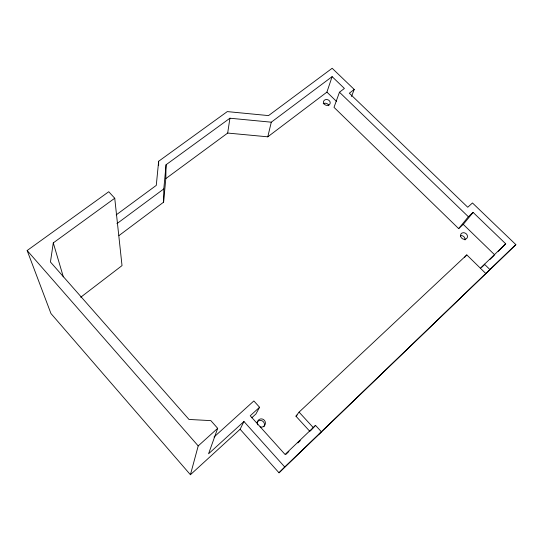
<?xml version="1.0" encoding="UTF-8"?>
<svg xmlns="http://www.w3.org/2000/svg" width="543" height="543" viewBox="0 0 543 543"><rect width="100%" height="100%" fill="white"/><g stroke="black" fill="none" stroke-linecap="round" stroke-linejoin="round"><path stroke-width="0.81" d="M158.637 165.384L158.651 161.257L227.279 111.6L268.534 115.598L332.167 68.275L354.233 89.459L351.497 96.505M118.978 235.581L163.599 202.179L163.803 188.916L166.077 164.739L229.927 118.218L271.29 122.189L332.119 76.638L344.398 88.461L339.463 92.222L334.006 107.338L458.652 228.603L463.267 224.381L473.109 212.415L505.703 243.8L498.196 251.395M163.599 202.179L165.805 178.613L166.077 164.739M158.651 161.257L156.275 185.38L116.188 214.892M240.121 429.255L190.417 474.725L50.961 313.535L27.15 250.527L108.749 191.733L114.743 198.243L53.282 242.891L50.445 261.998L188.991 419.447L210.854 420.628L217.682 428.332L208.566 453.792L243.956 421.504L284.742 466.987L279.021 472.797L240.121 429.255L243.956 421.504M165.805 178.613L227.68 133.062L229.927 118.218M227.68 133.062L267.78 136.822L271.29 122.189M190.417 474.725L198.209 445.912L217.682 428.332M267.78 136.822L326.92 92.113L332.119 76.638M213.996 437.047L253.859 400.951L259.568 407.257L255.943 413.963L251.735 417.811M309.917 431.447L295.949 416.182L299.078 412.123L466.81 254.911L485.863 273.563L515.85 244.628L472.464 202.973L467.747 207.243L349.339 93.22L354.233 89.459M458.652 228.603L468.371 216.732L473.109 212.415M464.57 257.382L466.81 254.911M310.494 430.823L315.524 425.386L321.368 431.746L319.135 433.993M480.392 268.215L505.703 243.8M515.85 244.628L279.021 472.797M284.742 466.987L485.863 273.563M315.524 425.386L285.068 454.464L250.235 415.775L259.568 407.257M285.876 454.41L288.876 451.538M297.897 442.932L300.299 440.631M481.892 267.17L484.342 264.828M489.84 259.574L494.123 255.481M295.949 416.182L297.184 415.022M80.717 297.252L122.019 265.608L114.743 198.243M116.915 223.668L163.803 188.916M339.463 92.222L468.371 216.732M326.92 92.113L336.429 101.344M463.267 224.381L494.734 254.898M484.39 264.149L489.935 269.566M299.078 412.123L313.372 427.714M27.15 250.527L198.209 445.912M53.282 242.891L63.327 276.855M257.022 422.291A4.106 4.032 66.3 0 1 262.595 421.096A4.106 4.032 66.3 0 1 263.864 426.757M460.532 235.567A3.631 3.115 35.7 0 1 465.012 239.931M323.214 103.822A3.421 2.885 19 0 1 328.834 105.695M257.749 424.87A4.147 4.066 65.1 0 1 260.457 418.958A4.147 4.066 65.1 0 1 265.432 423.228A4.147 4.066 65.1 0 1 260.151 426.927M323.886 103.645A3.448 2.898 19 0 0 329.764 104.222A3.448 2.898 19 0 0 326.852 99.518A3.448 2.898 19 0 0 323.886 103.645M460.695 236.599A3.658 3.136 35.6 0 0 466.62 238.553A3.658 3.136 35.6 0 0 464.699 232.886A3.658 3.136 35.6 0 0 460.695 236.599"/></g></svg>
